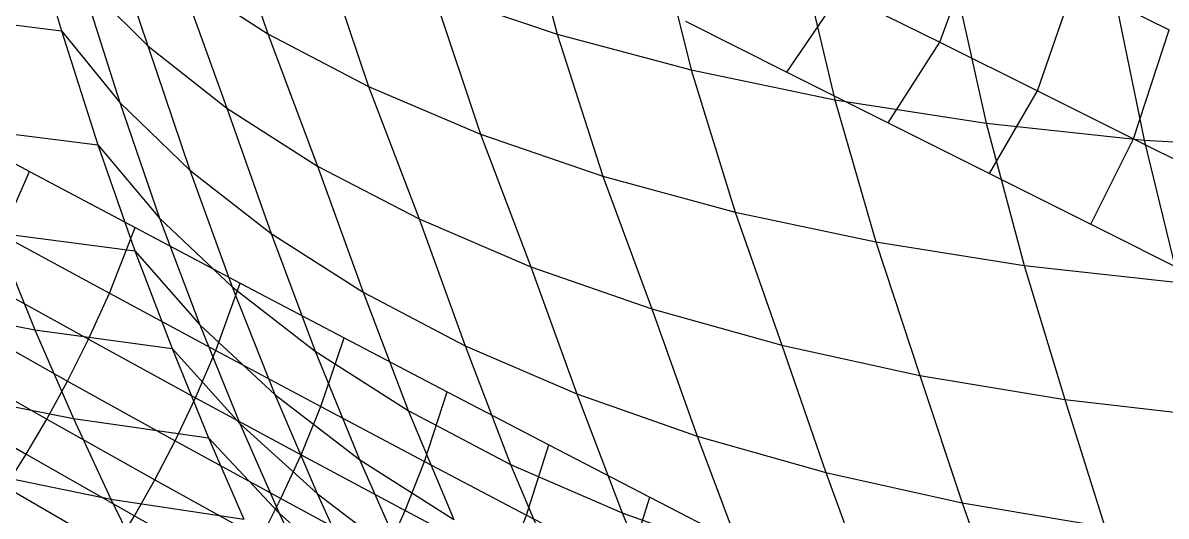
# Model space of a CAD drawing. Extents: x -429 to 429, y -1 to 209.
# Drawn here: x -368.17 to -356.14, y 55.18 to 60.37 of the extents above; entities that cross this region are included whole.
import ezdxf

# ---------------------------------------------------------------- set-up
doc = ezdxf.new("R2010")
doc.units = 0

msp = doc.modelspace()

# ---------------------------------------------------------------- linework, layer by layer
at = {"layer": 'default', "color": 5, "linetype": 'CONTINUOUS'}
for p, q in [((-362.96, 61.85, 122.364), (-362.546, 60.255, 122.905)), ((-366.081, 61.739, 127.103), (-365.59, 60.256, 127.659)), ((-368.132, 61.571, 134.717), (-367.761, 60.288, 135.157)), ((-368.132, 61.571, 134.717), (-367.761, 60.288, 135.157)), ((-367.318, 61.512, 130.856), (-366.851, 60.131, 131.367)), ((-361.532, 61.472, 121.203), (-361.135, 59.877, 121.742)), ((-365.03, 61.19, 125.597), (-364.532, 59.702, 126.179)), ((-360.003, 61.156, 120.187), (-359.626, 59.564, 120.714)), ((-366.521, 60.861, 129.222), (-365.59, 60.256, 127.659)), ((-366.521, 60.861, 129.222), (-366.019, 59.475, 129.77)), ((-358.386, 60.905, 119.326), (-358.033, 59.317, 119.831)), ((-367.557, 60.832, 133.019), (-366.851, 60.131, 131.367)), ((-367.557, 60.832, 133.019), (-367.145, 59.534, 133.489)), ((-363.849, 60.694, 124.194), (-362.546, 60.255, 122.905)), ((-363.849, 60.694, 124.194), (-363.353, 59.202, 124.793)), ((-356.696, 60.721, 118.627), (-356.37, 59.14, 119.1)), ((-369.274, 60.48, 135.95), (-367.761, 60.288, 135.157)), ((-367.761, 60.288, 135.157), (-367.145, 59.534, 133.489)), ((-367.761, 60.288, 135.157), (-367.377, 59.088, 135.603)), ((-367.761, 60.288, 135.157), (-367.377, 59.088, 135.603)), ((-365.59, 60.256, 127.659), (-364.532, 59.702, 126.179)), ((-365.59, 60.256, 127.659), (-365.067, 58.866, 128.24)), ((-362.546, 60.255, 122.905), (-361.135, 59.877, 121.742)), ((-362.546, 60.255, 122.905), (-362.064, 58.761, 123.512)), ((-366.851, 60.131, 131.367), (-366.019, 59.475, 129.77)), ((-366.851, 60.131, 131.367), (-366.408, 58.821, 131.865)), ((-361.135, 59.877, 121.742), (-359.626, 59.564, 120.714)), ((-361.135, 59.877, 121.742), (-360.675, 58.382, 122.345)), ((-364.532, 59.702, 126.179), (-363.353, 59.202, 124.793)), ((-364.532, 59.702, 126.179), (-363.999, 58.309, 126.786)), ((-367.145, 59.534, 133.489), (-366.408, 58.821, 131.865)), ((-367.145, 59.534, 133.489), (-366.729, 58.319, 133.961)), ((-359.626, 59.564, 120.714), (-358.033, 59.317, 119.831)), ((-359.626, 59.564, 120.714), (-359.194, 58.067, 121.3)), ((-369.221, 59.411, 160.531), (-368.097, 58.81, 159.399)), ((-366.019, 59.475, 129.77), (-365.067, 58.866, 128.24)), ((-366.019, 59.475, 129.77), (-365.553, 58.155, 130.295)), ((-358.033, 59.317, 119.831), (-356.37, 59.14, 119.1)), ((-358.033, 59.317, 119.831), (-357.634, 57.82, 120.387)), ((-368.867, 59.279, 136.424), (-367.377, 59.088, 135.603)), ((-363.353, 59.202, 124.793), (-362.064, 58.761, 123.512)), ((-363.353, 59.202, 124.793), (-362.824, 57.807, 125.418)), ((-367.377, 59.088, 135.603), (-366.729, 58.319, 133.961)), ((-367.377, 59.088, 135.603), (-366.987, 57.973, 136.049)), ((-367.377, 59.088, 135.603), (-366.987, 57.973, 136.049)), ((-356.37, 59.14, 119.1), (-354.65, 59.033, 118.527)), ((-356.37, 59.14, 119.1), (-356.007, 57.641, 119.611)), ((-368.388, 58.142, 159.207), (-368.097, 58.81, 159.399)), ((-368.097, 58.81, 159.399), (-366.983, 58.218, 158.258)), ((-366.408, 58.821, 131.865), (-365.553, 58.155, 130.295)), ((-366.408, 58.821, 131.865), (-365.966, 57.594, 132.362)), ((-365.067, 58.866, 128.24), (-363.999, 58.309, 126.786)), ((-365.067, 58.866, 128.24), (-364.586, 57.539, 128.788)), ((-362.064, 58.761, 123.512), (-360.675, 58.382, 122.345)), ((-362.064, 58.761, 123.512), (-361.549, 57.364, 124.144)), ((-360.675, 58.382, 122.345), (-359.194, 58.067, 121.3)), ((-360.675, 58.382, 122.345), (-360.181, 56.982, 122.972)), ((-367.255, 57.528, 158.082), (-366.983, 58.218, 158.258)), ((-366.983, 58.218, 158.258), (-365.88, 57.634, 157.105)), ((-366.729, 58.319, 133.961), (-365.966, 57.594, 132.362)), ((-366.729, 58.319, 133.961), (-366.305, 57.194, 134.433)), ((-363.999, 58.309, 126.786), (-362.824, 57.807, 125.418)), ((-363.999, 58.309, 126.786), (-363.513, 56.976, 127.352)), ((-368.452, 58.166, 136.897), (-366.987, 57.973, 136.049)), ((-368.452, 58.166, 136.897), (-368.04, 57.143, 137.361)), ((-368.388, 58.142, 159.207), (-367.255, 57.528, 158.082)), ((-365.553, 58.155, 130.295), (-364.586, 57.539, 128.788)), ((-365.553, 58.155, 130.295), (-365.093, 56.918, 130.814)), ((-366.987, 57.973, 136.049), (-366.305, 57.194, 134.433)), ((-366.987, 57.973, 136.049), (-366.597, 56.946, 136.489)), ((-366.987, 57.973, 136.049), (-366.597, 56.946, 136.489)), ((-359.194, 58.067, 121.3), (-357.634, 57.82, 120.387)), ((-359.194, 58.067, 121.3), (-358.731, 56.663, 121.91)), ((-362.824, 57.807, 125.418), (-361.549, 57.364, 124.144)), ((-362.824, 57.807, 125.418), (-362.339, 56.47, 125.995)), ((-357.634, 57.82, 120.387), (-356.007, 57.641, 119.611)), ((-357.634, 57.82, 120.387), (-357.206, 56.411, 120.965)), ((-368.617, 57.674, 159.05), (-367.475, 57.043, 157.934)), ((-366.136, 56.926, 156.942), (-365.88, 57.634, 157.105)), ((-365.88, 57.634, 157.105), (-364.786, 57.058, 155.942)), ((-367.475, 57.043, 157.934), (-367.255, 57.528, 158.082)), ((-367.255, 57.528, 158.082), (-366.136, 56.926, 156.942)), ((-365.966, 57.594, 132.362), (-365.093, 56.918, 130.814)), ((-365.966, 57.594, 132.362), (-365.516, 56.461, 132.859)), ((-364.586, 57.539, 128.788), (-363.513, 56.976, 127.352)), ((-364.586, 57.539, 128.788), (-364.114, 56.294, 129.325)), ((-369.432, 57.409, 138.324), (-368.04, 57.143, 137.361)), ((-368.845, 57.25, 158.891), (-367.696, 56.604, 157.78)), ((-361.549, 57.364, 124.144), (-360.181, 56.982, 122.972)), ((-361.549, 57.364, 124.144), (-361.072, 56.024, 124.726)), ((-368.04, 57.143, 137.361), (-366.597, 56.946, 136.489)), ((-368.04, 57.143, 137.361), (-367.634, 56.21, 137.813)), ((-366.305, 57.194, 134.433), (-365.516, 56.461, 132.859)), ((-366.305, 57.194, 134.433), (-365.884, 56.158, 134.897)), ((-367.696, 56.604, 157.78), (-367.475, 57.043, 157.934)), ((-367.475, 57.043, 157.934), (-366.349, 56.428, 156.799)), ((-365.031, 56.336, 155.787), (-364.786, 57.058, 155.942)), ((-364.786, 57.058, 155.942), (-363.704, 56.491, 154.769)), ((-366.597, 56.946, 136.489), (-365.884, 56.158, 134.897)), ((-366.597, 56.946, 136.489), (-366.213, 56.006, 136.916)), ((-366.597, 56.946, 136.489), (-366.213, 56.006, 136.916)), ((-366.349, 56.428, 156.799), (-366.136, 56.926, 156.942)), ((-366.136, 56.926, 156.942), (-365.031, 56.336, 155.787)), ((-365.093, 56.918, 130.814), (-364.114, 56.294, 129.325)), ((-365.093, 56.918, 130.814), (-364.624, 55.778, 131.333)), ((-363.513, 56.976, 127.352), (-362.339, 56.47, 125.995)), ((-363.513, 56.976, 127.352), (-363.036, 55.726, 127.904)), ((-360.181, 56.982, 122.972), (-358.731, 56.663, 121.91)), ((-360.181, 56.982, 122.972), (-359.718, 55.64, 123.553)), ((-369.069, 56.862, 158.733), (-367.915, 56.203, 157.627)), ((-358.731, 56.663, 121.91), (-357.206, 56.411, 120.965)), ((-358.731, 56.663, 121.91), (-358.287, 55.321, 122.48)), ((-367.915, 56.203, 157.627), (-367.696, 56.604, 157.78)), ((-367.696, 56.604, 157.78), (-366.565, 55.976, 156.65)), ((-369.287, 56.505, 158.577), (-368.13, 55.834, 157.473)), ((-369.006, 56.482, 138.794), (-367.634, 56.21, 137.813)), ((-366.565, 55.976, 156.65), (-366.349, 56.428, 156.799)), ((-366.349, 56.428, 156.799), (-365.239, 55.827, 155.647)), ((-365.516, 56.461, 132.859), (-364.624, 55.778, 131.333)), ((-365.516, 56.461, 132.859), (-365.072, 55.419, 133.345)), ((-363.942, 55.759, 154.618), (-363.704, 56.491, 154.769)), ((-363.704, 56.491, 154.769), (-362.632, 55.932, 153.586)), ((-362.339, 56.47, 125.995), (-361.072, 56.024, 124.726)), ((-362.339, 56.47, 125.995), (-361.863, 55.216, 126.558)), ((-357.206, 56.411, 120.965), (-355.617, 56.226, 120.144)), ((-357.206, 56.411, 120.965), (-356.785, 55.069, 121.516)), ((-365.239, 55.827, 155.647), (-365.031, 56.336, 155.787)), ((-365.031, 56.336, 155.787), (-363.942, 55.759, 154.618)), ((-364.114, 56.294, 129.325), (-363.036, 55.726, 127.904)), ((-364.114, 56.294, 129.325), (-363.634, 55.148, 129.863)), ((-368.13, 55.834, 157.473), (-367.915, 56.203, 157.627)), ((-367.915, 56.203, 157.627), (-366.779, 55.564, 156.499)), ((-367.634, 56.21, 137.813), (-366.213, 56.006, 136.916)), ((-367.634, 56.21, 137.813), (-367.242, 55.361, 138.245)), ((-365.884, 56.158, 134.897), (-365.072, 55.419, 133.345)), ((-365.884, 56.158, 134.897), (-365.47, 55.214, 135.348)), ((-366.779, 55.564, 156.499), (-366.565, 55.976, 156.65)), ((-366.565, 55.976, 156.65), (-365.451, 55.367, 155.5)), ((-366.213, 56.006, 136.916), (-365.47, 55.214, 135.348)), ((-366.213, 56.006, 136.916), (-365.841, 55.149, 137.326)), ((-366.213, 56.006, 136.916), (-365.841, 55.149, 137.326)), ((-362.867, 55.194, 153.433), (-362.632, 55.932, 153.586)), ((-362.632, 55.932, 153.586), (-361.57, 55.381, 152.392)), ((-361.072, 56.024, 124.726), (-359.718, 55.64, 123.553)), ((-361.072, 56.024, 124.726), (-360.602, 54.767, 125.293)), ((-368.345, 55.492, 157.317), (-368.13, 55.834, 157.473)), ((-368.13, 55.834, 157.473), (-366.991, 55.185, 156.346)), ((-365.451, 55.367, 155.5), (-365.239, 55.827, 155.647)), ((-365.239, 55.827, 155.647), (-364.146, 55.243, 154.478)), ((-364.624, 55.778, 131.333), (-363.634, 55.148, 129.863)), ((-364.624, 55.778, 131.333), (-364.163, 54.731, 131.84)), ((-364.146, 55.243, 154.478), (-363.942, 55.759, 154.618)), ((-363.942, 55.759, 154.618), (-362.867, 55.194, 153.433)), ((-363.036, 55.726, 127.904), (-361.863, 55.216, 126.558)), ((-363.036, 55.726, 127.904), (-362.55, 54.576, 128.457)), ((-368.595, 55.64, 139.242), (-367.242, 55.361, 138.245)), ((-366.991, 55.185, 156.346), (-366.779, 55.564, 156.499)), ((-366.779, 55.564, 156.499), (-365.662, 54.946, 155.35)), ((-359.718, 55.64, 123.553), (-358.287, 55.321, 122.48)), ((-359.718, 55.64, 123.553), (-359.26, 54.382, 124.118)), ((-368.345, 55.492, 157.317), (-367.206, 54.831, 156.19)), ((-367.242, 55.361, 138.245), (-365.841, 55.149, 137.326)), ((-367.242, 55.361, 138.245), (-366.864, 54.595, 138.657)), ((-365.662, 54.946, 155.35), (-365.451, 55.367, 155.5)), ((-365.451, 55.367, 155.5), (-364.355, 54.776, 154.331)), ((-365.072, 55.419, 133.345), (-364.163, 54.731, 131.84)), ((-365.072, 55.419, 133.345), (-364.634, 54.472, 133.819)), ((-361.807, 54.642, 152.234), (-361.57, 55.381, 152.392)), ((-361.57, 55.381, 152.392), (-360.519, 54.839, 151.189)), ((-358.287, 55.321, 122.48), (-356.785, 55.069, 121.516)), ((-358.287, 55.321, 122.48), (-357.843, 54.062, 123.038)), ((-365.47, 55.214, 135.348), (-364.634, 54.472, 133.819)), ((-365.47, 55.214, 135.348), (-365.069, 54.357, 135.781)), ((-364.355, 54.776, 154.331), (-364.146, 55.243, 154.478)), ((-364.146, 55.243, 154.478), (-363.069, 54.674, 153.293)), ((-361.863, 55.216, 126.558), (-360.602, 54.767, 125.293)), ((-361.863, 55.216, 126.558), (-361.378, 54.062, 127.121)), ((-367.206, 54.831, 156.19), (-366.991, 55.185, 156.346)), ((-366.991, 55.185, 156.346), (-365.872, 54.559, 155.198)), ((-363.069, 54.674, 153.293), (-362.867, 55.194, 153.433)), ((-362.867, 55.194, 153.433), (-361.807, 54.642, 152.234))]:
    msp.add_line(p, q, dxfattribs=at)
at = {"layer": 'default', "color": 3, "linetype": 'CONTINUOUS'}
for p, q in [((-358.52, 60.168, 152.591), (-358.114, 61.292, 152.869)), ((-357.493, 59.657, 151.379), (-357.1, 60.791, 151.647)), ((-357.1, 60.791, 151.647), (-356.109, 60.299, 150.407)), ((-360.13, 59.855, 153.348), (-359.563, 60.687, 153.788)), ((-359.563, 60.687, 153.788), (-358.52, 60.168, 152.591)), ((-361.197, 60.389, 154.523), (-360.13, 59.855, 153.348)), ((-356.484, 59.154, 150.154), (-356.109, 60.299, 150.407)), ((-359.064, 59.321, 152.172), (-358.52, 60.168, 152.591)), ((-358.52, 60.168, 152.591), (-357.493, 59.657, 151.379)), ((-360.13, 59.855, 153.348), (-359.064, 59.321, 152.172)), ((-357.997, 58.787, 150.997), (-357.493, 59.657, 151.379)), ((-357.493, 59.657, 151.379), (-356.484, 59.154, 150.154)), ((-359.064, 59.321, 152.172), (-357.997, 58.787, 150.997)), ((-356.931, 58.253, 149.821), (-356.484, 59.154, 150.154)), ((-356.484, 59.154, 150.154), (-355.491, 58.658, 148.914)), ((-357.997, 58.787, 150.997), (-356.931, 58.253, 149.821)), ((-356.931, 58.253, 149.821), (-355.864, 57.719, 148.646))]:
    msp.add_line(p, q, dxfattribs=at)

doc.saveas('drawing.dxf')
